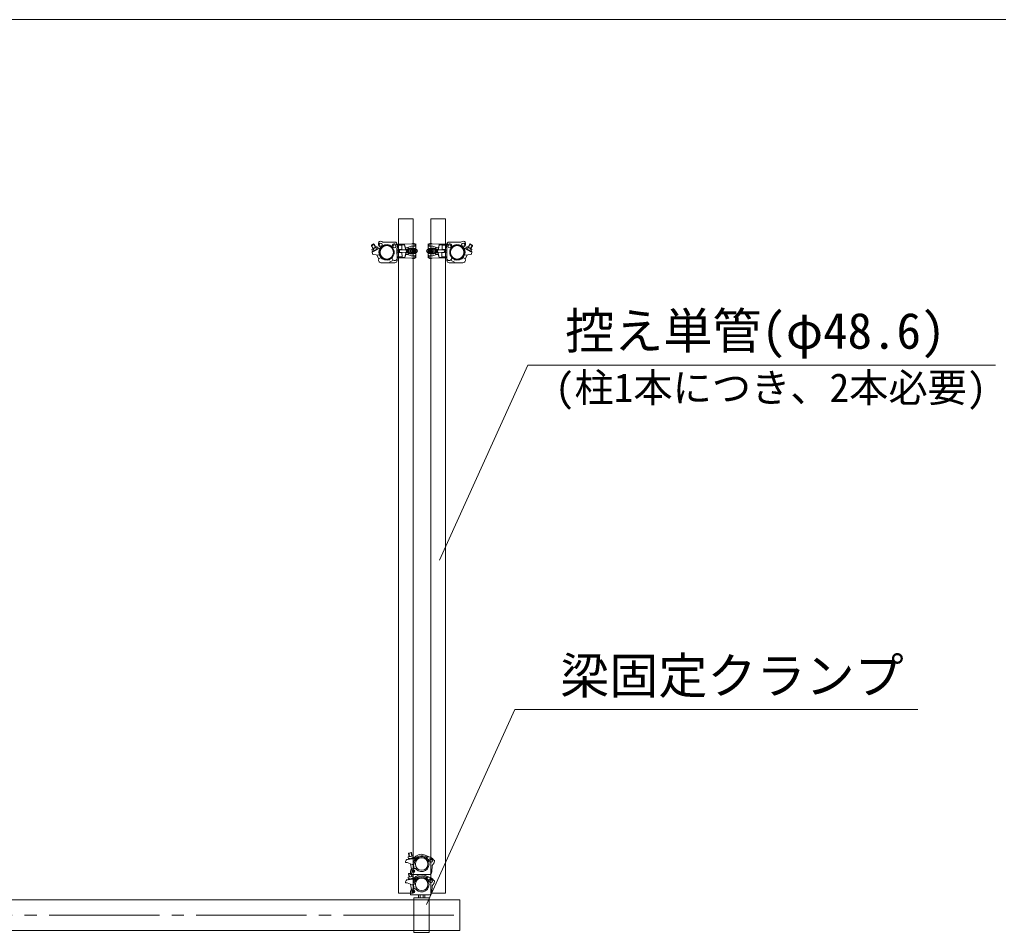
# Model space of a CAD drawing. Units: millimetres, scale not verified. Extents: x -9305 to 9305, y -6415 to 6415.
# Drawn here: x -3288 to -97, y 3441 to 6415 of the extents above; entities that cross this region are included whole.
import ezdxf
from ezdxf.enums import TextEntityAlignment as Align

# ---------------------------------------------------------------- set-up
doc = ezdxf.new("R2010")
doc.units = ezdxf.units.MM
doc.header["$LTSCALE"] = 40
doc.linetypes.add('CHAIN2', pattern=[12, 9, -1, 1, -1])
doc.linetypes.add('DOUBLE_CHAIN2', pattern=[12.8, 9, -1, 0.6, -0.6, 0.6, -1])
for name, color, linetype, lineweight in [('0-2_CLG-36', 134, 'CHAIN2', 18), ('0-4_CLGS-45', 134, 'Continuous', 18), ('0-7_TEXT', 134, 'Continuous', 18), ('0-9_図面枠', 134, 'Continuous', 18)]:
    doc.layers.add(name, color=color, linetype=linetype, lineweight=lineweight)
doc.styles.add('ＭＳ ゴシック', font='')
doc.styles.get('ＭＳ ゴシック').set_extended_font_data('MS Gothic')

msp = doc.modelspace()

# ---------------------------------------------------------------- linework, layer by layer
at = {"layer": '0-2_CLG-36'}
msp.add_line((-6552.36, 3494.25), (-1852.36, 3494.25), dxfattribs=at)
at = {"layer": '0-4_CLGS-45'}
for p, q in [((-2132.23, 5682.28), (-2141.05, 5677.56)), ((-2133.82, 5683.13), (-2140.88, 5679.36)), ((-2133.82, 5683.13), (-2127.96, 5672.17)), ((-2133.82, 5683.13), (-2132.23, 5682.28)), ((-2132.23, 5682.28), (-2127.08, 5672.64)), ((-2118.36, 5688.7), (-2116.23, 5686.58)), ((-2103.36, 5689.26), (-2064.28, 5689.35)), ((-2058.34, 5683.29), (-2060.46, 5681.16)), ((-2057.27, 5682.37), (-2057.16, 5637.07)), ((-2052.49, 5682.78), (-1996.8, 5683.45)), ((-2040.79, 5682.92), (-2040.76, 5680.42)), ((-2032.79, 5683.01), (-2032.76, 5680.52)), ((-1999.8, 5683.42), (-1999.72, 5676.42)), ((-1996.8, 5683.45), (-1996.58, 5665.45)), ((-1955.72, 5683.45), (-1955.93, 5665.45)), ((-1900.02, 5682.78), (-1955.72, 5683.45)), ((-1952.71, 5683.42), (-1952.8, 5676.42)), ((-1919.72, 5683.01), (-1919.75, 5680.52)), ((-1911.72, 5682.92), (-1911.75, 5680.42)), ((-1895.24, 5682.37), (-1895.35, 5637.07)), ((-1894.17, 5683.29), (-1892.05, 5681.16)), ((-1849.14, 5689.26), (-1888.23, 5689.35)), ((-1834.15, 5688.7), (-1836.28, 5686.58)), ((-1820.28, 5682.28), (-1825.43, 5672.64)), ((-1818.69, 5683.13), (-1824.55, 5672.17)), ((-1818.69, 5683.13), (-1820.28, 5682.28)), ((-1820.28, 5682.28), (-1811.46, 5677.56)), ((-1818.69, 5683.13), (-1811.64, 5679.36)), ((-2140.88, 5679.36), (-2141.05, 5677.56)), ((-2141.05, 5677.56), (-2135.9, 5667.92)), ((-2140.88, 5679.36), (-2135.02, 5668.4)), ((-2139.36, 5663.8), (-2136.06, 5657.63)), ((-2139.05, 5655.32), (-2136.49, 5648.32)), ((-2124.87, 5673.82), (-2138.1, 5666.75)), ((-2119.37, 5668.83), (-2136.94, 5659.43)), ((-2112, 5670.5), (-2136.06, 5657.63)), ((-2134.95, 5666.16), (-2132.6, 5661.75)), ((-2126.13, 5670.87), (-2123.78, 5666.47)), ((-2121.72, 5673.24), (-2118.42, 5667.06)), ((-2057.78, 5668.3), (-2057.69, 5629.22)), ((-2057.43, 5677.72), (-2057, 5641.72)), ((-2057.34, 5678.72), (-2041.74, 5678.9)), ((-2053.27, 5664.66), (-2053.15, 5654.87)), ((-2052.92, 5680.27), (-2032.76, 5680.52)), ((-2052.27, 5664.78), (-2041.58, 5664.91)), ((-2052.27, 5664.78), (-2052.15, 5654.78)), ((-2052.15, 5654.78), (-2041.45, 5654.91)), ((-2048.06, 5663.83), (-2026.36, 5664.09)), ((-2047.96, 5655.83), (-2026.26, 5656.09)), ((-2044.07, 5664.88), (-2044.06, 5663.88)), ((-2043.96, 5655.88), (-2043.95, 5654.88)), ((-2043.82, 5680.86), (-2041.99, 5679.16)), ((-2041.74, 5678.9), (-2041.58, 5664.91)), ((-2041.45, 5654.91), (-2041.28, 5640.91)), ((-2032.76, 5680.52), (-2029.65, 5671.05)), ((-2032.76, 5680.52), (-2029.59, 5666.05)), ((-2032.26, 5639.52), (-2029.44, 5654.05)), ((-2029.65, 5671.05), (-2023.65, 5671.12)), ((-2029.65, 5671.05), (-2029.59, 5666.05)), ((-2029.59, 5666.05), (-2017.73, 5666.2)), ((-2029.44, 5654.05), (-2017.58, 5654.2)), ((-2029.44, 5654.05), (-2029.38, 5649.05)), ((-2026.36, 5664.09), (-2018.78, 5664.18)), ((-2026.26, 5656.09), (-2018.68, 5656.18)), ((-2025.58, 5665.1), (-2018.32, 5665.19)), ((-2025.46, 5655.1), (-2018.2, 5655.19)), ((-2023.65, 5671.12), (-2011.71, 5676.27)), ((-2016.73, 5666.21), (-2011.73, 5666.27)), ((-2016.58, 5654.21), (-2011.58, 5654.27)), ((-2014.62, 5669.23), (-2008.62, 5669.3)), ((-2014.41, 5651.24), (-2008.41, 5651.31)), ((-2011.71, 5676.27), (-2000.71, 5676.4)), ((-2008.91, 5664.3), (-1994.62, 5664.48)), ((-2008.82, 5656.3), (-1994.52, 5656.48)), ((-2007.58, 5665.32), (-1993.58, 5665.49)), ((-2007.46, 5655.32), (-1993.46, 5655.49)), ((-2007.26, 5668.32), (-2000.61, 5668.4)), ((-2007.06, 5652.32), (-2000.42, 5652.4)), ((-1999.76, 5680.41), (-1996.76, 5680.45)), ((-1999.75, 5679.42), (-1996.75, 5679.45)), ((-1999.62, 5668.42), (-1999.58, 5665.42)), ((-1999.46, 5655.42), (-1999.42, 5652.29)), ((-1996.46, 5655.45), (-1996.24, 5637.45)), ((-1945.06, 5655.32), (-1959.05, 5655.49)), ((-1944.93, 5665.32), (-1958.93, 5665.49)), ((-1943.7, 5656.3), (-1957.99, 5656.48)), ((-1943.6, 5664.3), (-1957.89, 5664.48)), ((-1956.05, 5655.45), (-1956.27, 5637.45)), ((-1952.76, 5679.42), (-1955.76, 5679.45)), ((-1952.74, 5680.41), (-1955.75, 5680.45)), ((-1953.05, 5655.42), (-1953.09, 5652.29)), ((-1952.89, 5668.42), (-1952.93, 5665.42)), ((-1945.44, 5652.32), (-1952.09, 5652.4)), ((-1945.25, 5668.32), (-1951.9, 5668.4)), ((-1940.8, 5676.27), (-1951.8, 5676.4)), ((-1938.1, 5651.24), (-1944.1, 5651.31)), ((-1937.88, 5669.23), (-1943.88, 5669.3)), ((-1935.93, 5654.21), (-1940.93, 5654.27)), ((-1928.86, 5671.12), (-1940.8, 5676.27)), ((-1935.78, 5666.21), (-1940.78, 5666.27)), ((-1923.07, 5654.05), (-1934.93, 5654.2)), ((-1922.92, 5666.05), (-1934.78, 5666.2)), ((-1927.06, 5655.1), (-1934.31, 5655.19)), ((-1926.94, 5665.1), (-1934.19, 5665.19)), ((-1926.25, 5656.09), (-1933.83, 5656.18)), ((-1926.15, 5664.09), (-1933.73, 5664.18)), ((-1922.86, 5671.05), (-1928.86, 5671.12)), ((-1904.54, 5655.83), (-1926.25, 5656.09)), ((-1904.45, 5663.83), (-1926.15, 5664.09)), ((-1923.07, 5654.05), (-1923.13, 5649.05)), ((-1920.24, 5639.52), (-1923.07, 5654.05)), ((-1919.75, 5680.52), (-1922.92, 5666.05)), ((-1922.86, 5671.05), (-1922.92, 5666.05)), ((-1919.75, 5680.52), (-1922.86, 5671.05)), ((-1899.58, 5680.27), (-1919.75, 5680.52)), ((-1911.06, 5654.91), (-1911.23, 5640.91)), ((-1900.36, 5654.78), (-1911.06, 5654.91)), ((-1910.77, 5678.9), (-1910.94, 5664.91)), ((-1900.24, 5664.78), (-1910.94, 5664.91)), ((-1895.17, 5678.72), (-1910.77, 5678.9)), ((-1908.69, 5680.86), (-1910.52, 5679.16)), ((-1908.54, 5655.88), (-1908.56, 5654.88)), ((-1908.44, 5664.88), (-1908.45, 5663.88)), ((-1900.24, 5664.78), (-1900.36, 5654.78)), ((-1899.24, 5664.66), (-1899.36, 5654.87)), ((-1895.08, 5677.72), (-1895.52, 5641.72)), ((-1894.73, 5668.3), (-1894.82, 5629.22)), ((-1840.51, 5670.5), (-1816.45, 5657.63)), ((-1830.78, 5673.24), (-1834.08, 5667.06)), ((-1833.14, 5668.83), (-1815.58, 5659.43)), ((-1826.38, 5670.87), (-1828.73, 5666.47)), ((-1827.64, 5673.82), (-1814.41, 5666.75)), ((-1817.56, 5666.16), (-1819.92, 5661.75)), ((-1811.64, 5679.36), (-1817.5, 5668.4)), ((-1811.46, 5677.56), (-1816.61, 5667.92)), ((-1813.15, 5663.8), (-1816.45, 5657.63)), ((-1813.46, 5655.32), (-1816.02, 5648.32)), ((-1811.64, 5679.36), (-1811.46, 5677.56)), ((-2136.49, 5648.32), (-2115.21, 5646.38)), ((-2123.65, 5647.15), (-2116.78, 5634.31)), ((-2113.62, 5646.97), (-2115.21, 5646.38)), ((-2114.34, 5646.7), (-2109.73, 5638.08)), ((-2064.67, 5622.2), (-2109.97, 5622.09)), ((-2082.22, 5623.39), (-2069.38, 5630.25)), ((-2081.77, 5632.7), (-2073.15, 5637.31)), ((-2056.62, 5640.72), (-2041.28, 5640.91)), ((-2052.89, 5639.27), (-2032.26, 5639.52)), ((-2051.93, 5636.78), (-1996.24, 5637.45)), ((-2040.26, 5639.42), (-2040.24, 5636.92)), ((-2032.26, 5639.52), (-2029.38, 5649.05)), ((-2032.26, 5639.52), (-2032.24, 5637.02)), ((-2029.38, 5649.05), (-2023.38, 5649.12)), ((-2023.38, 5649.12), (-2011.32, 5644.27)), ((-2011.32, 5644.27), (-2000.32, 5644.4)), ((-1999.32, 5644.54), (-1999.24, 5637.42)), ((-1999.29, 5641.42), (-1996.29, 5641.45)), ((-1999.28, 5640.42), (-1996.28, 5640.45)), ((-1900.58, 5636.78), (-1956.27, 5637.45)), ((-1953.24, 5640.42), (-1956.24, 5640.45)), ((-1953.22, 5641.42), (-1956.22, 5641.45)), ((-1953.18, 5644.54), (-1953.27, 5637.42)), ((-1941.19, 5644.27), (-1952.19, 5644.4)), ((-1929.13, 5649.12), (-1941.19, 5644.27)), ((-1923.13, 5649.05), (-1929.13, 5649.12)), ((-1920.24, 5639.52), (-1923.13, 5649.05)), ((-1920.24, 5639.52), (-1920.28, 5637.02)), ((-1899.62, 5639.27), (-1920.24, 5639.52)), ((-1912.24, 5639.42), (-1912.28, 5636.92)), ((-1895.88, 5640.72), (-1911.23, 5640.91)), ((-1887.84, 5622.2), (-1842.54, 5622.09)), ((-1870.29, 5623.39), (-1883.13, 5630.25)), ((-1870.74, 5632.7), (-1879.36, 5637.31)), ((-1838.17, 5646.7), (-1842.78, 5638.08)), ((-1838.89, 5646.97), (-1837.3, 5646.38)), ((-1816.02, 5648.32), (-1837.3, 5646.38)), ((-1828.86, 5647.15), (-1835.72, 5634.31)), ((-2023.9, 3675.67), (-2023.72, 3675.32)), ((-2004.58, 3677.94), (-2023.72, 3675.32)), ((-2021.64, 3684.2), (-2020.3, 3676.82)), ((-2002.58, 3680.05), (-2021.27, 3676.65)), ((-2002.38, 3679.06), (-2021.18, 3675.66)), ((-2010.43, 3697.5), (-2020.27, 3695.69)), ((-2019.47, 3696.86), (-2020.27, 3695.68)), ((-2020.27, 3695.69), (-2018.36, 3685.29)), ((-2011.6, 3698.3), (-2019.47, 3696.86)), ((-2019.47, 3696.85), (-2017.38, 3685.48)), ((-2008.77, 3687.05), (-2017.96, 3685.38)), ((-2011.6, 3698.3), (-2010.43, 3697.5)), ((-2009.52, 3686.93), (-2011.6, 3698.3)), ((-2008.52, 3687.1), (-2010.44, 3697.51)), ((-2003.57, 3679.87), (-2004.91, 3687.25)), ((-1969.27, 3690.97), (-1949.43, 3683.38)), ((-1935.3, 3672.45), (-1943.89, 3678.26)), ((-2008, 3659.23), (-2024.3, 3665.56)), ((-2013.72, 3661.45), (-2010.55, 3644.18)), ((-2004.03, 3659.32), (-2007.24, 3659.15)), ((-2004.58, 3646.45), (-1999.88, 3646.45)), ((-2003.68, 3659.36), (-2001.31, 3646.47)), ((-1942.58, 3656.45), (-1944.63, 3635.48)), ((-2023.91, 3609.45), (-2023.74, 3609.1)), ((-2004.6, 3611.72), (-2023.74, 3609.1)), ((-2021.65, 3617.98), (-2020.31, 3610.61)), ((-2002.59, 3613.83), (-2021.28, 3610.43)), ((-2002.39, 3612.85), (-2021.19, 3609.44)), ((-2010.44, 3631.28), (-2020.28, 3629.48)), ((-2019.48, 3630.64), (-2020.28, 3629.47)), ((-2020.28, 3629.48), (-2018.37, 3619.07)), ((-2011.61, 3632.08), (-2019.48, 3630.64)), ((-2019.48, 3630.64), (-2017.39, 3619.26)), ((-2008.78, 3620.84), (-2017.97, 3619.16)), ((-2013.58, 3637.45), (-2013.58, 3626.45)), ((-1954.58, 3626.45), (-2013.58, 3626.45)), ((-2009.52, 3620.71), (-2011.62, 3632.08)), ((-2011.61, 3632.08), (-2010.44, 3631.28)), ((-2008.53, 3620.88), (-2010.44, 3631.29)), ((-2003.58, 3613.65), (-2004.92, 3621.03)), ((-1987.37, 3626.46), (-1967.37, 3626.46)), ((-1969.28, 3624.75), (-1949.44, 3617.16)), ((-1935.32, 3606.23), (-1943.9, 3612.04)), ((-2008.01, 3593.01), (-2024.32, 3599.34)), ((-2013.73, 3595.23), (-2010.56, 3577.97)), ((-2004.04, 3593.1), (-2007.25, 3592.93)), ((-2004.6, 3580.23), (-1999.89, 3580.23)), ((-2003.69, 3593.15), (-2001.32, 3580.25)), ((-1942.6, 3590.23), (-1944.64, 3569.26)), ((-2002.58, 3544.25), (-6552.36, 3544.25)), ((-2013.6, 3571.23), (-2013.6, 3560.23)), ((-1954.6, 3560.23), (-2013.6, 3560.23)), ((-1987.38, 3560.24), (-1967.38, 3560.24)), ((-1987.38, 3560.24), (-1987.38, 3550.3)), ((-1982.38, 3560.24), (-1982.38, 3550.3)), ((-1972.38, 3560.24), (-1972.38, 3550.3)), ((-1967.38, 3560.24), (-1967.38, 3550.3)), ((-1952.36, 3544.25), (-1852.36, 3544.25)), ((-1899.26, 3565.61), (-1947.86, 3565.61)), ((-1852.36, 3544.25), (-1852.36, 3444.25)), ((-6552.36, 3444.25), (-2002.58, 3444.25)), ((-1952.36, 3444.25), (-1852.36, 3444.25))]:
    msp.add_line(p, q, dxfattribs=at)
at = {"layer": '0-4_CLGS-45', "linetype": 'DOUBLE_CHAIN2'}
for p, q in [((-2002.58, 3544.25), (-1952.58, 3544.25)), ((-2002.58, 3444.25), (-1952.58, 3444.25))]:
    msp.add_line(p, q, dxfattribs=at)
at = {"layer": '0-4_CLGS-45'}
for points in [[(-2004.66, 3565.61), (-2004.66, 5765.61), (-2053.26, 5765.61), (-2053.26, 3565.61)], [(-2002.58, 3550.8), (-1952.58, 3550.8), (-1952.58, 3437.5), (-2002.58, 3437.5)]]:
    msp.add_lwpolyline(points, close=True, dxfattribs=at)
for points in [[(-1947.86, 3565.61), (-1947.86, 5765.61), (-1899.26, 5765.61), (-1899.26, 3565.61)], [(-1942.58, 3656.45), (-1936.58, 3664.95), (-1935.3, 3672.45)], [(-1942.6, 3590.23), (-1936.59, 3598.73), (-1935.32, 3606.23)]]:
    msp.add_lwpolyline(points, dxfattribs=at)
for centre, radius in [((-2110.56, 5680.94), 5), ((-1841.95, 5680.94), 5), ((-2091.05, 5655.98), 24.3), ((-2091.05, 5655.98), 24.3), ((-2091.05, 5655.99), 22), ((-2091.05, 5655.98), 22), ((-2066.1, 5675.5), 5), ((-1886.41, 5675.5), 5), ((-1861.46, 5655.98), 24.3), ((-1861.46, 5655.98), 24.3), ((-1861.46, 5655.99), 22), ((-1861.46, 5655.98), 22), ((-1977.37, 3661.11), 20.36), ((-1947.08, 3671.45), 5), ((-2004.58, 3637.95), 4.75), ((-2004.58, 3637.95), 2.25), ((-1977.38, 3594.9), 20.36), ((-1947.1, 3605.23), 5), ((-2004.6, 3571.73), 4.75), ((-2004.6, 3571.73), 2.25)]:
    msp.add_circle(centre, radius, dxfattribs=at)
for centre, radius, start, end in [((-2110.56, 5680.94), 8, 135.138, 288.212), ((-2110.56, 5680.94), 11, 49.124, 135.138), ((-2066.1, 5675.5), 8, 45.138, 198.212), ((-2064.27, 5682.35), 7, 0.138, 90.138), ((-2066.1, 5675.5), 11, 319.124, 45.138), ((-2052.43, 5677.78), 5, 90.694, 180.694), ((-2004.75, 5679.6), 6.25, 37.564, 143.824), ((-1947.76, 5679.6), 6.25, 36.176, 142.436), ((-1900.08, 5677.78), 5, 359.306, 89.306), ((-1886.41, 5675.5), 11, 134.862, 220.876), ((-1888.24, 5682.35), 7, 89.862, 179.862), ((-1886.41, 5675.5), 8, 341.788, 134.862), ((-1841.95, 5680.94), 11, 44.862, 130.876), ((-1841.95, 5680.94), 8, 251.788, 44.862), ((-2136.89, 5664.49), 2.56, 40.819, 195.457), ((-2134.05, 5655.33), 5, 126.034, 180.138), ((-2128.08, 5663.9), 7.23, 74.343, 161.792), ((-2123.66, 5671.56), 2.56, 40.817, 195.459), ((-2091.05, 5655.44), 25.8, 48.851, 200.554), ((-2090.5, 5655.99), 25.8, 138.851, 290.554), ((-2052.21, 5659.78), 5, 90.694, 270.694), ((-2052.94, 5678.27), 2, 90.694, 163.295), ((-2043.43, 5659.88), 6.08, 139.582, 221.806), ((-2020.26, 5660.16), 7.25, 137.091, 224.297), ((-2019.76, 5660.17), 6.25, 127.564, 233.824), ((-2017.76, 5660.2), 6.25, 127.564, 233.824), ((-2023.59, 5666.12), 5, 0.694, 90.694), ((-2023.44, 5654.12), 5, 270.694, 0.694), ((-2015.76, 5660.22), 6.25, 127.564, 233.824), ((-2013.76, 5660.24), 6.25, 145.882, 215.506), ((-2008.92, 5660.3), 10.6, 122.585, 238.803), ((-2007.92, 5660.31), 10.6, 122.585, 238.803), ((-2002.92, 5660.38), 10.6, 122.585, 238.803), ((-2004.85, 5660.35), 5.67, 118.767, 242.621), ((-2003.77, 5660.36), 6.25, 127.564, 233.824), ((-2014.12, 5660.24), 10.6, 28.839, 58.803), ((-2014.12, 5660.24), 10.6, 302.585, 332.55), ((-2001.77, 5660.39), 6.25, 127.564, 233.824), ((-1999.77, 5660.41), 6.25, 127.564, 233.824), ((-1997.77, 5660.44), 6.25, 127.564, 233.824), ((-1995.77, 5660.46), 6.25, 127.564, 233.824), ((-2000.66, 5672.4), 4, 270.694, 90.694), ((-2000.37, 5648.4), 4, 270.694, 90.694), ((-1993.77, 5660.48), 6.25, 127.564, 233.824), ((-1991.77, 5660.51), 6.25, 127.564, 233.824), ((-1989.77, 5660.53), 6.25, 127.564, 233.824), ((-1988.77, 5660.54), 6.25, 133.537, 227.85), ((-1997.27, 5660.44), 6.25, 307.564, 53.824), ((-1955.24, 5660.44), 6.25, 126.176, 232.436), ((-1963.74, 5660.54), 6.25, 312.15, 46.463), ((-1962.74, 5660.53), 6.25, 306.176, 52.436), ((-1960.74, 5660.51), 6.25, 306.176, 52.436), ((-1952.14, 5648.4), 4, 89.306, 269.306), ((-1951.85, 5672.4), 4, 89.306, 269.306), ((-1958.74, 5660.48), 6.25, 306.176, 52.436), ((-1956.74, 5660.46), 6.25, 306.176, 52.436), ((-1954.74, 5660.44), 6.25, 306.176, 52.436), ((-1952.74, 5660.41), 6.25, 306.176, 52.436), ((-1938.4, 5660.24), 10.6, 207.45, 237.415), ((-1938.4, 5660.24), 10.6, 121.197, 151.161), ((-1950.74, 5660.39), 6.25, 306.176, 52.436), ((-1947.66, 5660.35), 5.67, 297.379, 61.233), ((-1948.74, 5660.36), 6.25, 306.176, 52.436), ((-1949.59, 5660.38), 10.6, 301.197, 57.415), ((-1944.6, 5660.31), 10.6, 301.197, 57.415), ((-1943.6, 5660.3), 10.6, 301.197, 57.415), ((-1929.07, 5654.12), 5, 179.306, 269.306), ((-1928.92, 5666.12), 5, 89.306, 179.306), ((-1938.74, 5660.24), 6.25, 324.494, 34.118), ((-1936.74, 5660.22), 6.25, 306.176, 52.436), ((-1934.74, 5660.2), 6.25, 306.176, 52.436), ((-1932.74, 5660.17), 6.25, 306.176, 52.436), ((-1932.24, 5660.16), 7.25, 315.703, 42.909), ((-1909.08, 5659.88), 6.08, 318.194, 40.418), ((-1900.3, 5659.78), 5, 269.306, 89.306), ((-1899.57, 5678.27), 2, 16.705, 89.306), ((-1861.46, 5655.44), 25.8, 339.446, 131.149), ((-1862.01, 5655.99), 25.8, 249.446, 41.149), ((-1828.84, 5671.56), 2.56, 344.541, 139.183), ((-1824.43, 5663.9), 7.23, 18.208, 105.657), ((-1815.62, 5664.49), 2.56, 344.543, 139.181), ((-1818.46, 5655.33), 5, 359.862, 53.966), ((-2109.99, 5630.09), 8, 66.598, 270.138), ((-2065.16, 5637.05), 8, 156.598, 0.138), ((-2064.69, 5629.2), 7, 270.138, 0.138), ((-2052, 5641.78), 5, 180.694, 270.694), ((-2052.49, 5641.27), 2, 194.564, 270.694), ((-2004.28, 5641.11), 6.25, 217.564, 323.825), ((-1948.23, 5641.11), 6.25, 216.175, 322.436), ((-1900.52, 5641.78), 5, 269.306, 359.306), ((-1900.02, 5641.27), 2, 269.306, 345.436), ((-1887.35, 5637.05), 8, 179.862, 23.402), ((-1887.82, 5629.2), 7, 179.862, 269.862), ((-1842.52, 5630.09), 8, 269.862, 113.402), ((-2015.37, 3664.97), 15.01, 132.479, 174.343), ((-2024.83, 3675.3), 1, 21.664, 132.479), ((-2021.18, 3676.16), 0.5, 100.291, 289.984), ((-2014.3, 3667.61), 18.14, 86.763, 113.859), ((-2015.48, 3674.14), 5.51, 49.828, 150.774), ((-2005.94, 3669.13), 18.14, 86.763, 113.859), ((-2007.12, 3675.66), 5.51, 49.826, 150.775), ((-1977.38, 3660.75), 27.5, 64.68, 178.286), ((-2004.65, 3680.76), 2.82, 271.374, 323.267), ((-2002.51, 3679.55), 0.5, 270.616, 100.309), ((-1978.72, 3665.22), 27.43, 69.863, 149.651), ((-1977.38, 3660.75), 24.3, 222.065, 177.714), ((-1961.35, 3694.65), 10, 244.68, 276.446), ((-1970.72, 3672.27), 14.27, 3.379, 69.105), ((-1957.61, 3661.57), 23.29, 33.395, 96.446), ((-1947.99, 3672.2), 7.32, 55.902, 194.205), ((-2031.85, 3635.36), 31.13, 75.977, 87.16), ((-2004.58, 3637.45), 9, 90, 180), ((-2007.37, 3661.65), 2.5, 255.37, 358.286), ((-2004.16, 3661.82), 2.5, 273.067, 357.714), ((-1999.88, 3640.45), 6, 42.065, 90), ((-2015.38, 3598.75), 15.01, 132.479, 174.343), ((-2024.84, 3609.08), 1, 21.664, 132.479), ((-2021.19, 3609.94), 0.5, 100.291, 289.984), ((-2014.31, 3601.4), 18.14, 86.763, 113.859), ((-2015.49, 3607.92), 5.51, 49.828, 150.774), ((-2005.95, 3602.92), 18.14, 86.763, 113.859), ((-2007.13, 3609.44), 5.51, 49.826, 150.775), ((-1977.4, 3594.53), 27.5, 64.68, 178.286), ((-2004.66, 3614.55), 2.82, 271.374, 323.267), ((-2002.52, 3613.34), 0.5, 270.616, 100.309), ((-1978.73, 3599), 27.43, 69.863, 149.651), ((-1977.4, 3594.53), 24.3, 222.065, 177.714), ((-1961.36, 3628.43), 10, 244.68, 276.446), ((-1970.72, 3606.06), 14.27, 3.379, 69.105), ((-1957.62, 3595.35), 23.29, 33.395, 96.446), ((-1948, 3605.98), 7.32, 55.902, 194.205), ((-1954.58, 3636.45), 10, 270, 354.424), ((-2031.86, 3569.14), 31.13, 75.977, 87.16), ((-2004.6, 3571.23), 9, 90, 180), ((-2007.38, 3595.43), 2.5, 255.37, 358.286), ((-2004.17, 3595.6), 2.5, 273.067, 357.714), ((-1999.89, 3574.23), 6, 42.065, 90), ((-1954.6, 3570.23), 10, 270, 354.424)]:
    msp.add_arc(centre, radius, start, end, dxfattribs=at)
at = {"layer": '0-7_TEXT'}
for p, q in [((-1919.41, 4651.48), (-1630.68, 5288.12)), ((-1630.68, 5288.12), (-106.13, 5288.12)), ((-1961.98, 3528.51), (-1673.25, 4165.14)), ((-1673.25, 4165.14), (-358.83, 4165.14))]:
    msp.add_line(p, q, dxfattribs=at)
at = {"layer": '0-9_図面枠'}
msp.add_lwpolyline([(-9304.61, -6414.98), (9304.61, -6414.98), (9304.61, 6414.98), (-9304.61, 6414.98)], close=True, dxfattribs=at)

# ---------------------------------------------------------------- texts
at = {"layer": '0-7_TEXT', "style": 'ＭＳ ゴシック'}
for s, height, p in [('控え単管(φ48.6)', 117.3, (-1509.28, 5306.27)), ('(柱1本につき、2本必要)', 93.84, (-1542.72, 5139.54)), ('梁固定クランプ', 117.3, (-1525.39, 4181.44))]:
    msp.add_text(s, height=height, dxfattribs=at).set_placement(p, align=Align.BOTTOM_LEFT)

doc.saveas('drawing.dxf')
